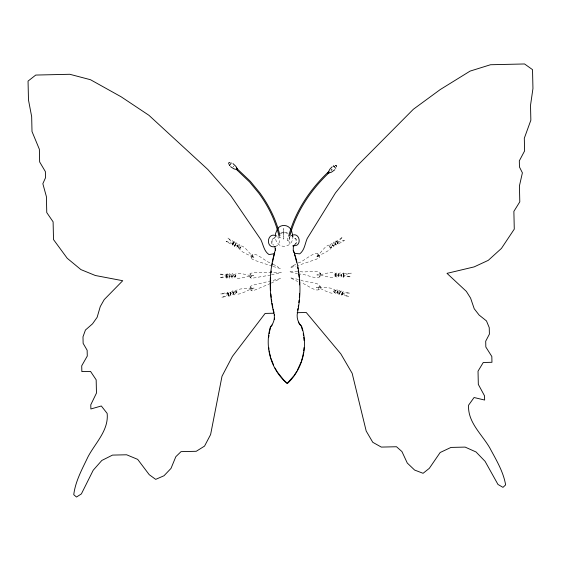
<?xml version="1.0" encoding="UTF-8"?>
<svg xmlns="http://www.w3.org/2000/svg" width="561" height="561" viewBox="0 0 561 561"><rect width="100%" height="100%" fill="white"/><g stroke="black" fill="none" stroke-linecap="round" stroke-linejoin="round"><path stroke-width="0.42" stroke-dasharray="2.81 2.1" d="M227.983 293.319L228.404 295.114M343.697 274.28L343.718 276.25L343.395 273.684L351.228 273.144L343.914 274.834L343.381 274.743L343.255 273.803L343.416 274.694L343.697 274.322M342.49 292.428L342.049 294.434L342.196 292.029L342.49 292.365M343.016 276.257C343.865 273.628 348.865 277.204 350.969 276.945L343.037 276.377M227.184 274.722C226.763 277.443 221.307 273.824 219.253 274.013L227.086 274.546L226.763 277.12L227.107 274.785M227.457 277.197C226.721 274.448 221.616 278.06 219.512 277.814L227.422 277.295M233.495 242.766L232.731 244.21L232.969 243.888M343.465 275.942C342.932 275.058 343.255 276.769 343.444 276.033M337.063 292.709C337.133 292.477 337.855 289.357 337.091 292.505M340.043 292.064C338.97 296.439 340.632 290.023 339.973 292.274M292.758 235.809C293.936 248.895 275.591 250.262 275.458 236.896M283.817 239.042L283.796 228.579M251.644 275.97L250.15 274.013L250.543 277.646L251.391 276.489M289.602 236.994C289.623 243.649 285.598 241.251 288.796 236.006M341.887 294.076C342.294 292.358 347.273 296.362 348.949 296.741L341.803 294.714L341.361 294.35L341.649 293.55L341.754 294.223M236.321 291.454L236.553 292.968L236.412 291.545M287.688 240.669L288.684 240.858M329.545 246.412L329.356 247.078L330.408 247.289L333.97 246.784L331.74 243.179L329.559 246.118L330.604 247.471L329.595 246.307M235.213 276.671L235.213 274.946M335.261 274.077L335.261 275.809M235.094 245.045L234.856 245.367L235.431 244.498M237.534 246.342L237.296 246.665L237.871 245.795M235.361 244.624L235.648 244.049L235.024 245.143M237.787 245.942L238.081 245.339L237.464 246.433M227.983 293.235C228.348 292.12 228.544 294.406 228.004 293.417M235.241 276.629L235.241 274.995M335.233 274.126L335.233 275.76M233.502 242.752C234.877 241.356 228.944 239.252 227.696 237.899L233.004 243.074L233.53 243.299L234.154 242.548L232.899 243.986M233.131 242.668L232.079 245.494L236.553 245.494L234.568 241.812L233.923 241.714L233.131 242.668L233.425 242.254M235.304 243.762L236.532 242.808L238.677 246.651L234.154 246.595L235.55 243.411M237.99 244.701L236.595 247.885L241.118 247.948L239.077 244.203L237.92 244.799M290.261 236.588C287.856 239.014 288.543 243.46 291.573 245.045M275.654 236.426L274.119 238.425L272.134 239.561L272.015 243.488L273.698 245.192M318.438 287.211L318.999 289.595L320.135 286.187L318.494 287.162M274.441 237.654L271.847 239.568L271.566 241.209L271.72 243.495L273.41 245.199M233.446 166.329L233.173 166.694L233.53 166.224M251.16 276.762L251.461 276.405M227.149 276.517L227.401 277.19L227.233 276.426M294.567 244.722L296.18 242.941L295.878 239.021L293.845 237.976L292.218 236.055M294.855 244.715L296.467 242.934L296.166 239.014L294.132 237.969L292.505 236.048M334.068 290.675L333.907 292.05L334.16 290.584M334.714 274.764L334.714 275.241M337.477 274.848L337.238 275.086C342.995 282.541 343.542 267.983 337.484 274.841M330.871 170.958L332.084 169.808L331.383 169.064L331.754 169.394M334.721 274.75C340.478 267.885 340.478 282.12 334.721 275.255M338.655 292.295L338.367 292.477C342.308 301.061 346.123 286.959 338.662 292.288M344.005 240.683L344.398 240.438C335.12 241.966 334.987 246.77 344.005 240.683M232.955 244.182C233.678 243.453 232.843 245.388 232.878 244.358M293.375 265.619L290.023 267.695L295.984 266.068M293.312 265.655L297.344 263.326M298.052 262.934C302.793 262.934 319.181 245.774 319.777 257.387L316.243 259.315L298.235 265.381M271.258 283.102L280.325 278.614L253.628 285.002L250.409 286.285L249.933 287.505L251.097 290.619L252.681 290.949L270.528 283.445M336.986 241.896L337.456 242.766M275.346 246.517C279.455 245.452 280.858 239.701 277.702 236.861M281.18 233.145L283.992 232.443L288.109 233.208M271.419 274.869L281.25 272.534L253.824 272.751L250.395 273.284L249.673 274.357L250.101 277.66L251.559 278.34L270.626 275.037M279.63 233.397L283.705 232.443L287.821 233.215M297.723 271.447L289.224 271.671L297.484 273.67M300.142 271.454C304.258 273.537 320.976 267.983 320.738 274.974C319.567 282.001 304.328 272.983 299.847 274.168M332.084 169.808L331.719 169.478M298.494 279.441L290.149 277.744L297.758 281.559M300.843 279.995C304.413 282.961 321.909 281.292 320.156 288.066C317.547 294.574 305.184 282.779 300.696 282.912M336.888 241.763C335.878 241.503 338.129 243.243 337.371 242.815M272.99 266.475L280.451 268.565L277.106 266.482M272.239 266.244L254.231 260.185L250.704 258.256C251.63 246.924 266.145 262.941 271.012 263.018M228.727 295.093C229.183 293.193 223.138 296.86 221.525 297.603L228.678 295.584L229.112 295.261L228.825 294.42L228.629 295.03M233.081 243.663L226.076 241.307C227.443 241.805 234.007 246.875 233.018 243.635M234.168 292.526L230.15 291.404L230.599 295.016M273.13 264.196L277.169 266.524M227.394 242.093L226.469 241.553M234.175 292.533L233.832 293.592L231.42 295.696L230.55 294.89M251.805 287.87L252.226 288.627L251.538 290.507L250.339 287.057L251.98 288.031M319.013 275.535L319.938 276.783L320.324 273.151L320.072 273.656C320.703 272.632 317.554 275.037 319.314 275.9M335.38 244.175L334.833 243.179L335.45 244.273M332.939 245.473C333.087 245.697 331.832 243.579 333.017 245.571M337.126 241.482L338.395 244.624L333.921 244.631L336.074 240.788L337.301 241.742M334.994 242.64L336.27 245.781L331.796 245.788L333.949 241.938L335.176 242.899M228.348 295.935L229.07 296.327L232.107 293.347L227.801 292.036L228.348 295.935L228.194 295.521M233.025 292.036L233.432 293.782M230.361 292.744L230.76 294.49M233.222 294.181L234.091 294.988L237.135 292.008L232.822 290.696L233.264 294.308M233.222 292.569L232.969 291.86L233.453 293.964L233.369 293.221M230.55 293.277L230.298 292.569L230.781 294.672L230.704 293.922M228.201 293.901L227.941 293.2L228.425 295.303L228.348 294.553M283.522 228.636L283.522 239.042M228.411 293.613L220.417 293.957C222.514 294.315 227.619 291.026 228.411 293.613M226.469 275.591L226.889 278.291L230.802 276.04L227.023 273.782L226.469 275.591M228.902 275.507L229.33 278.207L233.236 275.956L229.456 273.698L228.902 275.507M231.665 275.416L232.093 278.116L235.999 275.872L232.219 273.614L231.665 275.416M344.019 275.171L343.458 277.429L339.678 275.171L343.458 272.912L344.019 275.171M335.709 290.668C334.279 298.01 320.703 287.351 316.404 287.169C322.351 288.445 331.383 286.208 335.709 290.668M229.253 275.956C229.267 279.041 229.267 272.877 229.253 275.956M232.016 275.872C232.03 278.95 232.03 272.786 232.016 275.872M338.472 274.61C338.486 278.235 338.409 272.877 338.472 274.61M341.228 274.694C341.256 278.298 341.151 272.997 341.228 274.694M337.463 243.818L337.133 243.158L337.463 243.818M253.116 256.454L251.104 257.815L252.59 254.764L253.116 256.454M317.372 255.262C316.818 256.44 320.107 257.268 318.9 256.573L319.314 256.987L317.891 253.902L317.372 255.262M342.07 292.639L342.813 293.115L350.064 293.094C347.855 293.312 343.171 290.423 342.07 292.639M233.72 275.325C234.701 282.008 249.056 275.086 253.593 275.809C248.299 276.11 237.254 270.732 233.72 275.325M336.789 274.946C334.531 280.647 321.762 274.385 316.881 274.946C321.762 275.5 334.531 269.238 336.789 274.946M238.649 247.717C241.398 253.102 249.477 254.687 254.435 257.962C250.886 256.244 242.275 240.746 238.649 247.717M337.862 290.458L336.642 294.209L333.346 291.138L337.385 289.792L337.862 290.458M340.527 291.166L339.314 294.911L336.018 291.846L340.057 290.5L340.527 291.166M240.886 247.177L239.87 248.341L240.886 247.177M234.835 291.124C235.255 299.336 249.989 288.144 254.07 288.038C247.927 289.027 239.989 287.583 234.835 291.124M331.86 247.247C328.234 252.099 321.215 254.014 316.039 257.099C319.819 255.304 328.325 239.351 331.86 247.247M250.683 277.106L250.543 277.646L250.683 277.106M336.32 241.588C338.171 244.07 340.948 237.815 342.785 237.037L336.32 241.588M279.364 237.31L280.318 237.205L279.364 237.31M250.494 287.246L250.494 287.246"/><path stroke-width="0.84" d="M336.523 166.813L336.172 165.628M275.374 236.202L275.605 233.432L277.302 229.337M303.739 350.976L304.083 347.525M274.462 319.314L274.617 318.094M268.726 337.091L268.971 335.38M269.217 333.669L269.462 331.951M302.652 356.929L303.487 352.68M288.796 236.006L289.181 234.386C295.963 210.087 310.682 188.538 328.942 171.371M289.785 236.223L290.135 234.743C296.79 210.859 311.18 189.646 329.048 172.683M269.666 331.109L270.69 326.909L272.218 324.987M274.371 253.228L273.214 257.744A116.492 116.492 0 0 0 273.894 313.22M274.476 252.808L275.262 250.171L274.974 246.798M301.657 360.246L302.4 357.757M328.066 172.599L329.882 169.156L332.182 166.799M301.166 361.908L297.211 370.555M294.448 374.951L296.811 371.326M229.772 164.913L229.386 165.523L231.321 162.963M293.978 375.674L287.134 383.479C271.152 369.98 264.336 346.929 270.402 326.916C273.523 323.641 274.953 318.872 274.161 314.426M293.087 246.391L294.076 245.276M294.364 245.269L293.375 246.384L293.235 249.764L294.139 252.359M274.764 252.801L273.831 253.803L268.992 254.568C263.915 251.174 263.312 244.659 260.823 239.596L230.55 195.34L207.836 169.485L148.91 115.286L121.169 96.815L90.468 79.711L69.795 74.283L35.75 75.062L28.05 81.093L28.478 99.949L31.668 116.674L32.005 131.519L39.361 149.261L39.649 161.933L45.371 171.603L45.511 177.76L42.846 183.713L46.402 196.638L46.759 212.57L53.106 221.84L53.512 239.582L67.222 258.277L80.903 269.589L95.321 275.493L122.726 280.717L104.213 299.602L100.279 306.537L97.13 317.316L92.537 323.823L85.44 330.022L82.986 336.838L83.133 343.36L87.144 350.246L87.278 356.046L81.717 365.8L81.85 371.599L90.538 371.403L96.169 379.839L96.471 393.072L90.777 404.811L90.875 408.976L101.324 405.982L107.144 413.387C108.953 430.28 95.195 443.05 87.965 456.899C82.201 469.038 75.433 481.142 73.75 494.683L76.506 497.032L81.387 493.904L93.203 470.244L101.822 460.462L112.509 455.097L126.632 454.782L137.676 459.368L149.24 474.69L155.699 479.367L164.001 475.749L171 468.414L175.838 456.689L181.028 451.64L196.238 451.289L204.541 446.114L210.606 434.572L222.002 376.263L232.429 356.368L265.129 313.424L274.182 313.213M277.744 228.586C280.977 223.839 288.585 224.659 290.991 229.765M334.819 169.745L331.509 172.157L327.876 173.3M291.355 235.711C300.079 230.753 302.695 247.639 292.884 245.55M275.346 246.517C265.016 249.21 266.98 231.125 276.496 235.978M230.031 162.395L228.748 162.767L228.692 164.093M297.169 312.694L306.229 312.491L340.843 353.907L352.161 373.31L366.193 431.037L372.77 442.299L381.298 447.089L396.508 446.745L401.928 451.556L407.286 463.049L414.614 470.062L423.078 473.302L429.312 468.337L440.168 452.503L450.988 447.419L465.118 447.096L476.037 451.97L485.09 461.352L497.972 484.452L502.986 487.355L505.629 484.879C503.336 471.429 496.022 459.641 489.718 447.783C481.871 434.27 467.544 422.138 468.589 405.182L474.066 397.518L484.634 400.042L484.543 395.87L478.323 384.404L478.028 371.172L483.266 362.49L491.955 362.294L491.829 356.494L485.833 347L485.7 341.207L489.395 334.139L489.241 327.624L486.478 320.927L479.115 315.051L474.227 308.753L470.595 298.129L466.352 291.383L446.998 273.354L474.136 266.896L488.273 260.346L501.429 248.425L514.276 229.126L513.876 211.378L519.795 201.834L519.43 185.901L522.396 172.83L519.465 167.003L519.325 160.846L524.598 150.93L524.311 138.251L530.853 120.201L530.517 105.349L532.95 88.498L532.522 69.641L524.556 63.968L490.51 64.739L470.104 71.1L440.217 89.571L413.338 109.283L356.929 166.098L335.415 192.963L307.183 238.544C304.925 243.712 304.616 250.255 299.7 253.867L294.827 253.327L293.852 252.366L293.172 250.423M335.289 165.432L336.165 165.628M237.696 169.794L234.007 168.882L230.557 166.68M232.962 163.588L235.922 166.421L237.457 169.113M236.398 168.083L250.36 181.336L259.813 192.83C269.126 205.635 276.37 220.101 279.911 235.585M236.384 169.401L249.631 182.037L258.986 193.412C268.41 206.336 275.647 220.992 279.133 236.651M334.167 166.442L333.529 165.853L335.773 168.293M301.285 326.214L299.665 324.363M277.709 372.469L283.649 379.902L287.421 383.472C302.772 369.264 308.543 345.927 301.573 326.207C297.996 322.792 296.39 317.512 297.456 312.687A116.492 116.492 0 0 0 295.626 257.233L294.266 252.78M275.03 368.023L277.204 371.768M298.985 323.339L298.34 322.175M273.516 364.916L271.005 358.472M291.468 230.487L292.667 235.115M301.523 327.042L302.491 330.366M269.687 353.451L270.718 357.652M303.221 333.746L303.543 335.45M268.74 347.469L268.985 349.18M269.238 350.898L269.483 352.61M274.448 314.419L274.61 315.633M303.789 337.161L304.104 340.611M275.402 248.481L275.549 250.171M273.978 312.393A116.492 116.492 0 0 1 273.2 309.09M272.849 307.428A116.492 116.492 0 0 1 272.071 303.256M271.805 301.58A116.492 116.492 0 0 1 271.447 299.055M271.244 297.372A116.492 116.492 0 0 1 270.907 293.992M270.668 290.605A116.492 116.492 0 0 1 270.647 277.877M271.033 272.8A116.492 116.492 0 0 1 271.208 271.117M272.022 265.227A116.492 116.492 0 0 1 272.309 263.558M272.618 261.889A116.492 116.492 0 0 1 273.502 257.737M273.698 256.91A116.492 116.492 0 0 1 274.539 253.621M299.574 293.34A116.492 116.492 0 0 1 299.329 297.582M299.104 300.114A116.492 116.492 0 0 1 298.831 302.645M298.501 305.17A116.492 116.492 0 0 1 298.249 306.853M297.968 308.529A116.492 116.492 0 0 1 297.667 310.198M294.371 253.986A116.492 116.492 0 0 1 295.1 256.426M295.331 257.24A116.492 116.492 0 0 1 296.601 262.169M297.653 267.155A116.492 116.492 0 0 1 297.954 268.824M298.235 270.5A116.492 116.492 0 0 1 298.487 272.176M298.718 273.859A116.492 116.492 0 0 1 299.097 277.232M299.322 279.771A116.492 116.492 0 0 1 299.602 284.855"/></g></svg>
